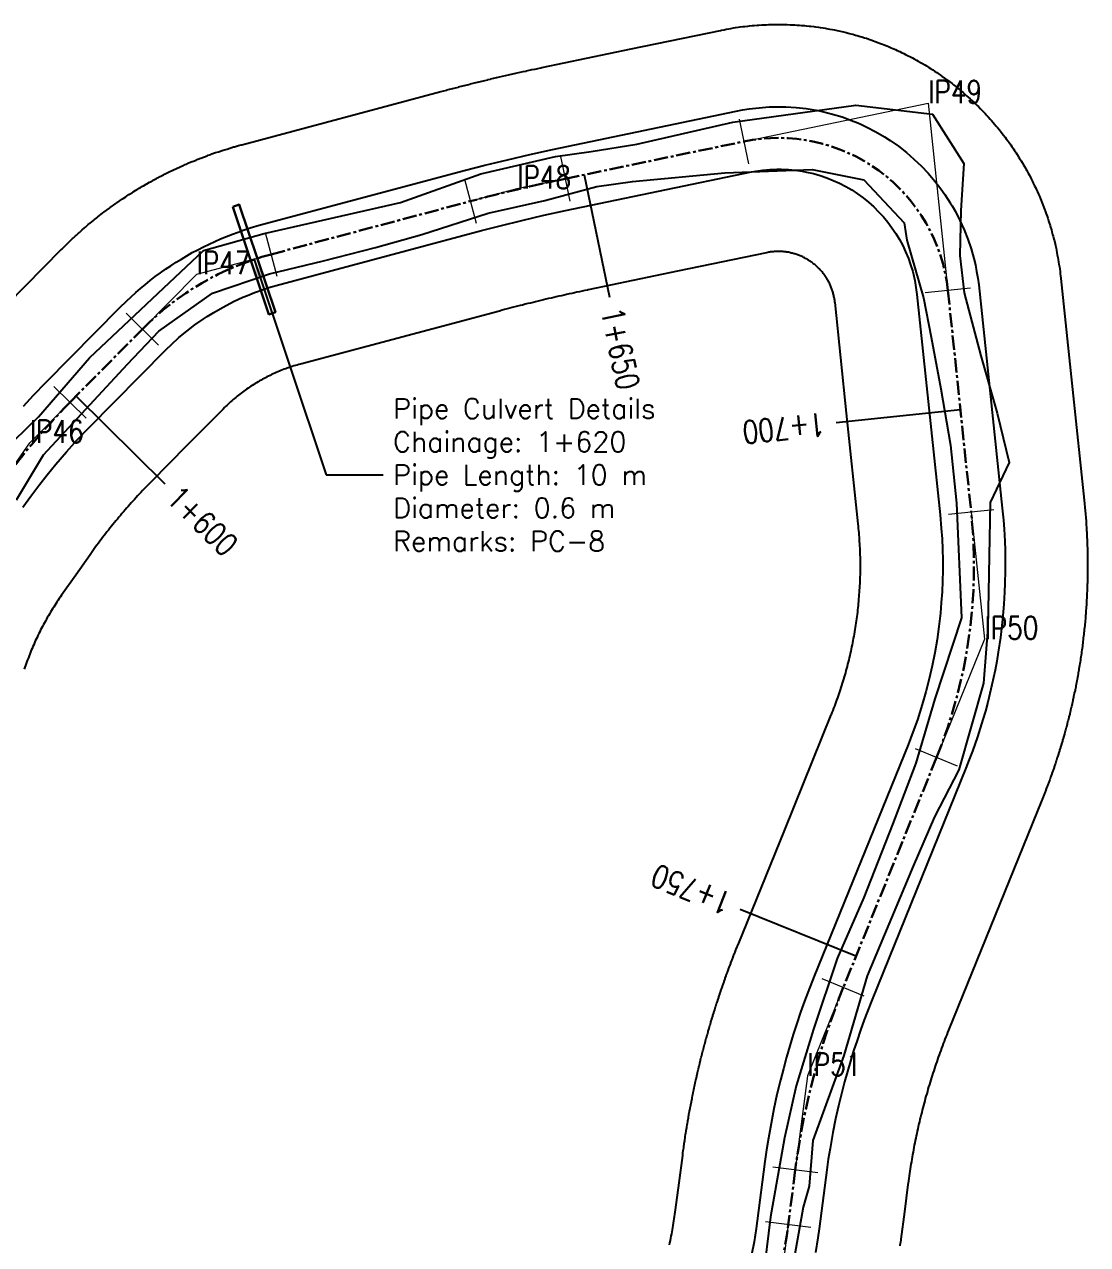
# Model space of a CAD drawing. Extents: x 337736 to 342002, y 3067251 to 3069533.
# Drawn here: x 339195.1 to 339288.7, y 3068295.9 to 3068403.4 of the extents above; entities that cross this region are included whole.
import ezdxf
from ezdxf.enums import TextEntityAlignment as Align

# ---------------------------------------------------------------- set-up
doc = ezdxf.new("R2010")
doc.units = 0
doc.header["$MEASUREMENT"] = 0
doc.linetypes.add('Center', pattern=[2, 1.25, -0.25, 0.25, -0.25])
for name, color, linetype, lineweight in [('BEC', 3, 'Continuous', 13), ('BES', 3, 'Continuous', 13), ('Chainage', 7, 'Continuous', 25), ('IP_Line', 150, 'Continuous', 9), ('PC_Callout', 6, 'Continuous', 30), ('PipeCulvert', 6, 'Continuous', 30), ('RC', 9, 'Center', 30), ('Road Width', 6, 'Continuous', 25)]:
    doc.layers.add(name, color=color, linetype=linetype, lineweight=lineweight)
for name, color, linetype in [('IPName', 7, 'Continuous'), ('Right of Way', 4, 'Continuous'), ('RoadEdge', 51, 'Continuous')]:
    doc.layers.add(name, color=color, linetype=linetype)
doc.styles.get("Standard").update_dxf_attribs({"font": 'simplex.shx'})
doc.dimstyles.new('Dimension_PC_Callout', dxfattribs={"dimtxt": 1.75, "dimasz": 1.75, "dimexe": 0.18, "dimexo": 0.0625, "dimgap": 0.875, "dimtad": 0, "dimdec": 4, "dimzin": 0, "dimdsep": 46, "dimtxsty": 'Standard', "dimcen": 0.09, "dimadec": 0, "dimazin": 0, "dimtfac": 1, "dimtdec": 4, "dimtofl": 0, "dimtmove": 0, "dimatfit": 3, "dimfxl": 1, "dimtolj": 1, "dimtzin": 0, "dimarcsym": 0})

msp = doc.modelspace()

# ---------------------------------------------------------------- linework, layer by layer
at = {"layer": 'BEC'}
for points in [[(339258, 3068395.06), (339258.82, 3068391.14)], [(339242.28, 3068391.78), (339243.1, 3068387.86)], [(339233.82, 3068389.77), (339234.85, 3068385.91)], [(339216.29, 3068385.09), (339217.32, 3068381.23)], [(339278.38, 3068380.19), (339274.4, 3068379.77)], [(339204.05, 3068377.99), (339206.9, 3068375.17)], [(339197.67, 3068371.53), (339200.51, 3068368.72)], [(339280.43, 3068360.66), (339276.45, 3068360.24)], [(339277.24, 3068338.09), (339273.54, 3068339.6)], [(339269.03, 3068317.83), (339265.32, 3068319.34)], [(339264.94, 3068302.26), (339260.97, 3068302.78)], [(339264.31, 3068297.45), (339260.34, 3068297.96)]]:
    msp.add_lwpolyline(points, dxfattribs=at)
at = {"layer": 'BES'}
for points in [[(339258, 3068395.06), (339258.82, 3068391.14)], [(339242.28, 3068391.78), (339243.1, 3068387.86)], [(339233.82, 3068389.77), (339234.85, 3068385.91)], [(339216.29, 3068385.09), (339217.32, 3068381.23)], [(339278.38, 3068380.19), (339274.4, 3068379.77)], [(339204.05, 3068377.99), (339206.9, 3068375.17)], [(339197.67, 3068371.53), (339200.51, 3068368.72)], [(339280.43, 3068360.66), (339276.45, 3068360.24)], [(339277.24, 3068338.09), (339273.54, 3068339.6)], [(339269.03, 3068317.83), (339265.32, 3068319.34)], [(339264.94, 3068302.26), (339260.97, 3068302.78)], [(339264.31, 3068297.45), (339260.34, 3068297.96)]]:
    msp.add_lwpolyline(points, dxfattribs=at)
at = {"layer": 'Chainage'}
for p, q in [((339244.35, 3068390.17), (339246.6, 3068379.4)), ((339199.63, 3068370.67), (339207.45, 3068362.94)), ((339277.49, 3068369.47), (339266.55, 3068368.32)), ((339268.29, 3068321.34), (339258.1, 3068325.47))]:
    msp.add_line(p, q, dxfattribs=at)
at = {"layer": 'IP_Line'}
for points in [[(339258.41, 3068393.1), (339274.66, 3068396.48), (339276.39, 3068379.98)], [(339234.33, 3068387.84), (339238.48, 3068388.95), (339242.69, 3068389.82)], [(339205.47, 3068376.58), (339210.25, 3068381.41), (339216.8, 3068383.16)], [(339192.69, 3068362.46), (339195.57, 3068366.56), (339199.09, 3068370.12)], [(339278.44, 3068360.45), (339279.62, 3068349.27), (339275.39, 3068338.85)], [(339267.18, 3068318.58), (339264.03, 3068310.82), (339262.95, 3068302.52)], [(339262.33, 3068297.7), (339261.83, 3068293.84), (339260.67, 3068290.11)]]:
    msp.add_lwpolyline(points, dxfattribs=at)
at = {"layer": 'PipeCulvert'}
msp.add_lwpolyline([(339213.43, 3068387.35), (339214, 3068387.54), (339217.18, 3068378.06), (339216.61, 3068377.87), (339213.43, 3068387.35)], dxfattribs=at)
at = {"layer": 'RC', "linetype": 'Center'}
msp.add_lwpolyline([(339192.69, 3068362.46, -0.041672), (339199.09, 3068370.12), (339199.09, 3068370.12), (339205.47, 3068376.58), (339205.47, 3068376.58, -0.133335), (339216.8, 3068383.16), (339216.8, 3068383.16), (339234.33, 3068387.84), (339234.33, 3068387.84, -0.013857), (339242.69, 3068389.82), (339242.69, 3068389.82), (339258.41, 3068393.1), (339258.41, 3068393.1, -0.444058), (339276.39, 3068379.98), (339276.39, 3068379.98), (339278.44, 3068360.45), (339278.44, 3068360.45, -0.123075), (339275.39, 3068338.85), (339275.39, 3068338.85), (339267.18, 3068318.58), (339267.18, 3068318.58, 0.064152), (339262.95, 3068302.52), (339262.95, 3068302.52), (339262.33, 3068297.7), (339262.33, 3068297.7, -0.043243), (339260.67, 3068290.11)], format="xyb", dxfattribs=at)
at = {"layer": 'Right of Way'}
for points in [[(339191.98, 3068377.15), (339195.17, 3068380.38), (339198.36, 3068383.61), (339198.4, 3068383.65), (339198.58, 3068383.82), (339198.65, 3068383.89), (339198.82, 3068384.07), (339198.9, 3068384.14), (339199.08, 3068384.31), (339199.15, 3068384.38), (339199.33, 3068384.55), (339199.4, 3068384.62), (339199.59, 3068384.79), (339199.66, 3068384.86), (339199.85, 3068385.03), (339199.92, 3068385.09), (339200.11, 3068385.26), (339200.18, 3068385.32), (339200.37, 3068385.49), (339200.45, 3068385.55), (339200.64, 3068385.72), (339200.71, 3068385.78), (339200.91, 3068385.94), (339200.98, 3068386), (339201.18, 3068386.16), (339201.25, 3068386.23), (339201.45, 3068386.38), (339201.53, 3068386.44), (339201.72, 3068386.6), (339201.8, 3068386.66), (339202, 3068386.81), (339202.08, 3068386.87), (339202.28, 3068387.02), (339202.36, 3068387.08), (339202.56, 3068387.23), (339202.64, 3068387.29), (339202.84, 3068387.44), (339202.93, 3068387.5), (339203.13, 3068387.64), (339203.21, 3068387.7), (339203.42, 3068387.84), (339203.5, 3068387.9), (339203.71, 3068388.04), (339203.79, 3068388.09), (339204, 3068388.23), (339204.08, 3068388.29), (339204.29, 3068388.42), (339204.38, 3068388.48), (339204.59, 3068388.61), (339204.67, 3068388.66), (339204.88, 3068388.8), (339204.97, 3068388.85), (339205.18, 3068388.98), (339205.27, 3068389.03), (339205.48, 3068389.16), (339205.57, 3068389.21), (339205.79, 3068389.33), (339205.87, 3068389.38), (339206.09, 3068389.51), (339206.18, 3068389.56), (339206.4, 3068389.68), (339206.48, 3068389.72), (339206.7, 3068389.84), (339206.79, 3068389.89), (339207.01, 3068390.01), (339207.1, 3068390.05), (339207.32, 3068390.17), (339207.41, 3068390.21), (339207.64, 3068390.33), (339207.72, 3068390.37), (339207.95, 3068390.48), (339208.04, 3068390.52), (339208.26, 3068390.63), (339208.36, 3068390.67), (339208.58, 3068390.78), (339208.67, 3068390.82), (339208.9, 3068390.93), (339208.99, 3068390.97), (339209.22, 3068391.07), (339209.31, 3068391.11), (339209.54, 3068391.21), (339209.63, 3068391.25), (339209.86, 3068391.34), (339209.96, 3068391.38), (339210.19, 3068391.47), (339210.28, 3068391.51), (339210.51, 3068391.6), (339210.61, 3068391.64), (339210.84, 3068391.73), (339210.93, 3068391.76), (339211.17, 3068391.85), (339211.26, 3068391.89), (339211.5, 3068391.97), (339211.59, 3068392), (339211.83, 3068392.09), (339211.92, 3068392.12), (339212.16, 3068392.2), (339212.25, 3068392.23), (339212.49, 3068392.31), (339212.59, 3068392.34), (339212.82, 3068392.41), (339212.92, 3068392.44), (339213.16, 3068392.52), (339213.26, 3068392.55), (339213.5, 3068392.62), (339213.59, 3068392.64), (339213.83, 3068392.71), (339213.93, 3068392.74), (339214.17, 3068392.8), (339214.22, 3068392.82), (339214.22, 3068392.82), (339231.75, 3068397.5), (339232, 3068397.57), (339232.02, 3068397.57), (339232.26, 3068397.63), (339232.28, 3068397.64), (339232.52, 3068397.7), (339232.53, 3068397.71), (339232.77, 3068397.77), (339232.79, 3068397.77), (339233.03, 3068397.83), (339233.05, 3068397.84), (339233.29, 3068397.9), (339233.31, 3068397.91), (339233.55, 3068397.97), (339233.56, 3068397.97), (339233.81, 3068398.03), (339233.82, 3068398.04), (339234.06, 3068398.1), (339234.08, 3068398.1), (339234.32, 3068398.16), (339234.34, 3068398.17), (339234.58, 3068398.23), (339234.6, 3068398.23), (339234.84, 3068398.29), (339234.85, 3068398.29), (339235.1, 3068398.35), (339235.11, 3068398.36), (339235.36, 3068398.42), (339235.37, 3068398.42), (339235.61, 3068398.48), (339235.63, 3068398.48), (339235.87, 3068398.54), (339235.89, 3068398.55), (339236.13, 3068398.6), (339236.15, 3068398.61), (339236.39, 3068398.67), (339236.41, 3068398.67), (339236.65, 3068398.73), (339236.67, 3068398.73), (339236.91, 3068398.79), (339236.92, 3068398.79), (339237.17, 3068398.85), (339237.18, 3068398.85), (339237.43, 3068398.91), (339237.44, 3068398.91), (339237.69, 3068398.97), (339237.7, 3068398.97), (339237.95, 3068399.02), (339237.96, 3068399.03), (339238.21, 3068399.08), (339238.22, 3068399.09), (339238.47, 3068399.14), (339238.48, 3068399.14), (339238.73, 3068399.2), (339238.74, 3068399.2), (339238.99, 3068399.26), (339239, 3068399.26), (339239.25, 3068399.31), (339239.26, 3068399.32), (339239.51, 3068399.37), (339239.52, 3068399.37), (339239.77, 3068399.43), (339239.78, 3068399.43), (339240.03, 3068399.48), (339240.04, 3068399.48), (339240.29, 3068399.54), (339240.3, 3068399.54), (339240.55, 3068399.59), (339240.56, 3068399.59), (339240.65, 3068399.61), (339248.51, 3068401.25), (339256.37, 3068402.89), (339256.45, 3068402.91), (339256.7, 3068402.95), (339256.86, 3068402.99), (339257.11, 3068403.03), (339257.27, 3068403.06), (339257.52, 3068403.1), (339257.68, 3068403.13), (339257.93, 3068403.16), (339258.1, 3068403.19), (339258.34, 3068403.22), (339258.51, 3068403.24), (339258.76, 3068403.27), (339258.92, 3068403.28), (339259.17, 3068403.31), (339259.34, 3068403.32), (339259.59, 3068403.34), (339259.75, 3068403.35), (339260, 3068403.37), (339260.17, 3068403.38), (339260.42, 3068403.39), (339260.59, 3068403.4), (339260.83, 3068403.41), (339261, 3068403.41), (339261.25, 3068403.41), (339261.42, 3068403.41), (339261.67, 3068403.41), (339261.83, 3068403.41), (339262.08, 3068403.41), (339262.25, 3068403.4), (339262.5, 3068403.39), (339262.67, 3068403.39), (339262.92, 3068403.37), (339263.08, 3068403.36), (339263.33, 3068403.34), (339263.5, 3068403.33), (339263.75, 3068403.31), (339263.91, 3068403.29), (339264.16, 3068403.27), (339264.33, 3068403.25), (339264.58, 3068403.22), (339264.74, 3068403.2), (339264.99, 3068403.17), (339265.15, 3068403.14), (339265.4, 3068403.1), (339265.57, 3068403.08), (339265.81, 3068403.03), (339265.98, 3068403), (339266.22, 3068402.96), (339266.39, 3068402.93), (339266.63, 3068402.88), (339266.79, 3068402.84), (339267.04, 3068402.79), (339267.2, 3068402.75), (339267.44, 3068402.69), (339267.6, 3068402.65), (339267.85, 3068402.59), (339268.01, 3068402.54), (339268.25, 3068402.48), (339268.41, 3068402.43), (339268.65, 3068402.36), (339268.81, 3068402.31), (339269.05, 3068402.24), (339269.21, 3068402.19), (339269.44, 3068402.11), (339269.6, 3068402.06), (339269.84, 3068401.97), (339269.99, 3068401.92), (339270.23, 3068401.83), (339270.38, 3068401.77), (339270.62, 3068401.68), (339270.77, 3068401.62), (339271, 3068401.53), (339271.16, 3068401.46), (339271.39, 3068401.36), (339271.54, 3068401.3), (339271.77, 3068401.19), (339271.92, 3068401.13), (339272.15, 3068401.02), (339272.3, 3068400.95), (339272.52, 3068400.84), (339272.67, 3068400.76), (339272.89, 3068400.65), (339273.04, 3068400.58), (339273.26, 3068400.46), (339273.41, 3068400.38), (339273.63, 3068400.26), (339273.77, 3068400.18), (339273.99, 3068400.05), (339274.14, 3068399.97), (339274.35, 3068399.84), (339274.49, 3068399.76), (339274.71, 3068399.62), (339274.85, 3068399.54), (339275.06, 3068399.4), (339275.2, 3068399.31), (339275.41, 3068399.17), (339275.54, 3068399.08), (339275.75, 3068398.94), (339275.89, 3068398.84), (339276.09, 3068398.7), (339276.22, 3068398.6), (339276.43, 3068398.45), (339276.56, 3068398.35), (339276.76, 3068398.2), (339276.89, 3068398.09), (339277.08, 3068397.94), (339277.21, 3068397.83), (339277.41, 3068397.68), (339277.54, 3068397.57), (339277.73, 3068397.41), (339277.85, 3068397.3), (339278.04, 3068397.13), (339278.17, 3068397.02), (339278.35, 3068396.86), (339278.47, 3068396.74), (339278.66, 3068396.57), (339278.78, 3068396.46), (339278.96, 3068396.28), (339279.07, 3068396.17), (339279.25, 3068395.99), (339279.37, 3068395.87), (339279.54, 3068395.69), (339279.66, 3068395.57), (339279.83, 3068395.39), (339279.94, 3068395.26), (339280.11, 3068395.08), (339280.22, 3068394.95), (339280.38, 3068394.77), (339280.49, 3068394.64), (339280.65, 3068394.45), (339280.76, 3068394.32), (339280.92, 3068394.13), (339281.02, 3068394), (339281.18, 3068393.8), (339281.28, 3068393.67), (339281.43, 3068393.47), (339281.53, 3068393.34), (339281.68, 3068393.13), (339281.78, 3068393), (339281.92, 3068392.8), (339282.02, 3068392.66), (339282.16, 3068392.45), (339282.25, 3068392.31), (339282.39, 3068392.11), (339282.48, 3068391.97), (339282.61, 3068391.76), (339282.7, 3068391.61), (339282.83, 3068391.4), (339282.92, 3068391.26), (339283.05, 3068391.04), (339283.13, 3068390.9), (339283.25, 3068390.68), (339283.34, 3068390.54), (339283.46, 3068390.32), (339283.53, 3068390.17), (339283.65, 3068389.95), (339283.73, 3068389.8), (339283.84, 3068389.58), (339283.91, 3068389.43), (339284.02, 3068389.2), (339284.09, 3068389.05), (339284.2, 3068388.83), (339284.27, 3068388.68), (339284.37, 3068388.45), (339284.44, 3068388.29), (339284.53, 3068388.06), (339284.6, 3068387.91), (339284.69, 3068387.68), (339284.75, 3068387.52), (339284.84, 3068387.29), (339284.9, 3068387.13), (339284.99, 3068386.9), (339285.04, 3068386.74), (339285.13, 3068386.51), (339285.18, 3068386.35), (339285.26, 3068386.11), (339285.31, 3068385.95), (339285.38, 3068385.71), (339285.43, 3068385.55), (339285.5, 3068385.31), (339285.55, 3068385.15), (339285.61, 3068384.91), (339285.66, 3068384.75), (339285.72, 3068384.51), (339285.76, 3068384.35), (339285.82, 3068384.1), (339285.85, 3068383.94), (339285.91, 3068383.7), (339285.94, 3068383.53), (339285.99, 3068383.29), (339286.02, 3068383.13), (339286.07, 3068382.88), (339286.1, 3068382.72), (339286.14, 3068382.47), (339286.17, 3068382.3), (339286.2, 3068382.06), (339286.23, 3068381.89), (339286.26, 3068381.65), (339286.28, 3068381.48), (339286.31, 3068381.23), (339286.32, 3068381.12), (339286.33, 3068381.05), (339286.33, 3068381.03), (339287.36, 3068371.26), (339288.39, 3068361.5), (339288.39, 3068361.47), (339288.41, 3068361.22), (339288.42, 3068361.17), (339288.44, 3068360.92), (339288.45, 3068360.86), (339288.47, 3068360.61), (339288.48, 3068360.56), (339288.5, 3068360.31), (339288.5, 3068360.25), (339288.52, 3068360), (339288.53, 3068359.95), (339288.55, 3068359.7), (339288.55, 3068359.64), (339288.57, 3068359.4), (339288.57, 3068359.34), (339288.59, 3068359.09), (339288.59, 3068359.03), (339288.6, 3068358.79), (339288.61, 3068358.73), (339288.62, 3068358.48), (339288.62, 3068358.42), (339288.63, 3068358.17), (339288.64, 3068358.12), (339288.65, 3068357.87), (339288.65, 3068357.81), (339288.66, 3068357.56), (339288.66, 3068357.51), (339288.67, 3068357.26), (339288.67, 3068357.2), (339288.67, 3068356.95), (339288.68, 3068356.9), (339288.68, 3068356.65), (339288.68, 3068356.59), (339288.68, 3068356.34), (339288.68, 3068356.29), (339288.69, 3068356.04), (339288.69, 3068355.98), (339288.69, 3068355.73), (339288.69, 3068355.68), (339288.69, 3068355.43), (339288.69, 3068355.37), (339288.68, 3068355.12), (339288.68, 3068355.06), (339288.68, 3068354.81), (339288.68, 3068354.76), (339288.67, 3068354.51), (339288.67, 3068354.45), (339288.67, 3068354.2), (339288.66, 3068354.15), (339288.66, 3068353.9), (339288.65, 3068353.84), (339288.64, 3068353.59), (339288.64, 3068353.54), (339288.63, 3068353.29), (339288.63, 3068353.23), (339288.62, 3068352.98), (339288.61, 3068352.93), (339288.6, 3068352.68), (339288.6, 3068352.62), (339288.58, 3068352.37), (339288.58, 3068352.32), (339288.56, 3068352.07), (339288.56, 3068352.01), (339288.54, 3068351.76), (339288.54, 3068351.71), (339288.52, 3068351.46), (339288.51, 3068351.4), (339288.49, 3068351.15), (339288.49, 3068351.1), (339288.47, 3068350.85), (339288.46, 3068350.79), (339288.44, 3068350.54), (339288.43, 3068350.49), (339288.41, 3068350.24), (339288.4, 3068350.19), (339288.38, 3068349.94), (339288.37, 3068349.88), (339288.35, 3068349.63), (339288.34, 3068349.58), (339288.31, 3068349.33), (339288.3, 3068349.27), (339288.27, 3068349.03), (339288.27, 3068348.97), (339288.24, 3068348.72), (339288.23, 3068348.67), (339288.2, 3068348.42), (339288.19, 3068348.36), (339288.15, 3068348.12), (339288.15, 3068348.06), (339288.11, 3068347.81), (339288.1, 3068347.76), (339288.07, 3068347.51), (339288.06, 3068347.46), (339288.02, 3068347.21), (339288.01, 3068347.16), (339287.97, 3068346.91), (339287.96, 3068346.85), (339287.92, 3068346.61), (339287.91, 3068346.55), (339287.87, 3068346.31), (339287.86, 3068346.25), (339287.82, 3068346.01), (339287.81, 3068345.95), (339287.76, 3068345.7), (339287.75, 3068345.65), (339287.7, 3068345.4), (339287.69, 3068345.35), (339287.65, 3068345.1), (339287.64, 3068345.05), (339287.59, 3068344.8), (339287.58, 3068344.75), (339287.52, 3068344.51), (339287.51, 3068344.45), (339287.46, 3068344.21), (339287.45, 3068344.15), (339287.4, 3068343.91), (339287.38, 3068343.85), (339287.33, 3068343.61), (339287.32, 3068343.56), (339287.26, 3068343.31), (339287.25, 3068343.26), (339287.19, 3068343.01), (339287.18, 3068342.96), (339287.12, 3068342.72), (339287.11, 3068342.66), (339287.05, 3068342.42), (339287.03, 3068342.37), (339286.97, 3068342.12), (339286.96, 3068342.07), (339286.9, 3068341.83), (339286.88, 3068341.78), (339286.82, 3068341.53), (339286.8, 3068341.48), (339286.74, 3068341.24), (339286.72, 3068341.18), (339286.66, 3068340.94), (339286.64, 3068340.89), (339286.57, 3068340.65), (339286.56, 3068340.6), (339286.49, 3068340.36), (339286.47, 3068340.3), (339286.4, 3068340.06), (339286.39, 3068340.01), (339286.31, 3068339.77), (339286.3, 3068339.72), (339286.22, 3068339.48), (339286.21, 3068339.43), (339286.13, 3068339.19), (339286.12, 3068339.13), (339286.04, 3068338.9), (339286.02, 3068338.84), (339285.95, 3068338.61), (339285.93, 3068338.55), (339285.85, 3068338.32), (339285.83, 3068338.26), (339285.75, 3068338.03), (339285.73, 3068337.97), (339285.65, 3068337.74), (339285.63, 3068337.68), (339285.55, 3068337.45), (339285.53, 3068337.4), (339285.45, 3068337.16), (339285.43, 3068337.11), (339285.35, 3068336.87), (339285.33, 3068336.82), (339285.24, 3068336.59), (339285.22, 3068336.53), (339285.13, 3068336.3), (339285.11, 3068336.25), (339285.02, 3068336.01), (339285, 3068335.96), (339284.91, 3068335.73), (339284.89, 3068335.68), (339284.8, 3068335.45), (339284.78, 3068335.39), (339284.69, 3068335.16), (339284.68, 3068335.13), (339284.66, 3068335.09), (339280.55, 3068324.96), (339276.45, 3068314.84), (339276.36, 3068314.63), (339276.29, 3068314.43), (339276.21, 3068314.24), (339276.13, 3068314.04), (339276.06, 3068313.84), (339275.98, 3068313.65), (339275.91, 3068313.45), (339275.83, 3068313.25), (339275.76, 3068313.05), (339275.69, 3068312.85), (339275.61, 3068312.65), (339275.54, 3068312.45), (339275.47, 3068312.25), (339275.4, 3068312.05), (339275.34, 3068311.85), (339275.27, 3068311.65), (339275.2, 3068311.45), (339275.14, 3068311.25), (339275.07, 3068311.05), (339275.01, 3068310.85), (339274.94, 3068310.65), (339274.88, 3068310.45), (339274.82, 3068310.24), (339274.76, 3068310.04), (339274.69, 3068309.84), (339274.63, 3068309.64), (339274.58, 3068309.43), (339274.52, 3068309.23), (339274.46, 3068309.03), (339274.4, 3068308.82), (339274.35, 3068308.62), (339274.29, 3068308.41), (339274.24, 3068308.21), (339274.18, 3068308), (339274.13, 3068307.8), (339274.08, 3068307.59), (339274.03, 3068307.39), (339273.98, 3068307.18), (339273.93, 3068306.98), (339273.88, 3068306.77), (339273.83, 3068306.57), (339273.78, 3068306.36), (339273.74, 3068306.15), (339273.69, 3068305.95), (339273.65, 3068305.74), (339273.6, 3068305.53), (339273.56, 3068305.33), (339273.52, 3068305.12), (339273.47, 3068304.91), (339273.43, 3068304.7), (339273.39, 3068304.5), (339273.35, 3068304.29), (339273.32, 3068304.08), (339273.28, 3068303.87), (339273.24, 3068303.66), (339273.2, 3068303.46), (339273.17, 3068303.25), (339273.13, 3068303.04), (339273.1, 3068302.83), (339273.07, 3068302.62), (339273.04, 3068302.41), (339273, 3068302.2), (339272.97, 3068301.99), (339272.94, 3068301.78), (339272.92, 3068301.57), (339272.89, 3068301.36), (339272.87, 3068301.23), (339272.56, 3068298.83), (339272.25, 3068296.42), (339272.24, 3068296.39), (339272.21, 3068296.14), (339272.2, 3068296.09), (339272.17, 3068295.84)], [(339251.87, 3068295.92), (339251.92, 3068296.11), (339251.96, 3068296.3), (339252, 3068296.5), (339252.03, 3068296.69), (339252.07, 3068296.88), (339252.11, 3068297.07), (339252.14, 3068297.26), (339252.18, 3068297.45), (339252.21, 3068297.64), (339252.24, 3068297.83), (339252.27, 3068298.03), (339252.3, 3068298.22), (339252.33, 3068298.41), (339252.36, 3068298.6), (339252.39, 3068298.8), (339252.41, 3068299), (339252.72, 3068301.4), (339253.04, 3068303.8), (339253.04, 3068303.82), (339253.06, 3068303.97), (339253.06, 3068304), (339253.09, 3068304.25), (339253.1, 3068304.29), (339253.13, 3068304.54), (339253.14, 3068304.57), (339253.17, 3068304.82), (339253.18, 3068304.86), (339253.22, 3068305.11), (339253.22, 3068305.15), (339253.26, 3068305.39), (339253.26, 3068305.43), (339253.3, 3068305.68), (339253.31, 3068305.72), (339253.35, 3068305.96), (339253.35, 3068306), (339253.39, 3068306.25), (339253.4, 3068306.29), (339253.44, 3068306.53), (339253.45, 3068306.57), (339253.49, 3068306.82), (339253.5, 3068306.86), (339253.54, 3068307.1), (339253.54, 3068307.14), (339253.59, 3068307.39), (339253.59, 3068307.42), (339253.64, 3068307.67), (339253.65, 3068307.71), (339253.69, 3068307.95), (339253.7, 3068307.99), (339253.75, 3068308.24), (339253.75, 3068308.27), (339253.8, 3068308.52), (339253.81, 3068308.56), (339253.86, 3068308.8), (339253.86, 3068308.84), (339253.91, 3068309.09), (339253.92, 3068309.12), (339253.97, 3068309.37), (339253.98, 3068309.41), (339254.03, 3068309.65), (339254.04, 3068309.69), (339254.09, 3068309.93), (339254.1, 3068309.97), (339254.15, 3068310.21), (339254.16, 3068310.25), (339254.21, 3068310.5), (339254.22, 3068310.53), (339254.28, 3068310.78), (339254.29, 3068310.81), (339254.34, 3068311.06), (339254.35, 3068311.1), (339254.41, 3068311.34), (339254.42, 3068311.38), (339254.47, 3068311.62), (339254.48, 3068311.66), (339254.54, 3068311.9), (339254.55, 3068311.94), (339254.61, 3068312.18), (339254.62, 3068312.22), (339254.68, 3068312.46), (339254.69, 3068312.5), (339254.75, 3068312.74), (339254.76, 3068312.78), (339254.82, 3068313.02), (339254.83, 3068313.06), (339254.9, 3068313.3), (339254.91, 3068313.34), (339254.97, 3068313.58), (339254.98, 3068313.61), (339255.04, 3068313.86), (339255.06, 3068313.89), (339255.12, 3068314.13), (339255.13, 3068314.17), (339255.2, 3068314.41), (339255.21, 3068314.45), (339255.28, 3068314.69), (339255.29, 3068314.73), (339255.36, 3068314.97), (339255.37, 3068315), (339255.44, 3068315.24), (339255.45, 3068315.28), (339255.52, 3068315.52), (339255.53, 3068315.56), (339255.6, 3068315.8), (339255.61, 3068315.83), (339255.69, 3068316.07), (339255.7, 3068316.11), (339255.77, 3068316.35), (339255.78, 3068316.39), (339255.86, 3068316.62), (339255.87, 3068316.66), (339255.94, 3068316.9), (339255.95, 3068316.94), (339256.03, 3068317.17), (339256.04, 3068317.21), (339256.12, 3068317.45), (339256.13, 3068317.48), (339256.21, 3068317.72), (339256.22, 3068317.76), (339256.3, 3068318), (339256.31, 3068318.03), (339256.39, 3068318.27), (339256.41, 3068318.31), (339256.49, 3068318.54), (339256.5, 3068318.58), (339256.58, 3068318.81), (339256.59, 3068318.85), (339256.68, 3068319.09), (339256.69, 3068319.12), (339256.77, 3068319.36), (339256.79, 3068319.4), (339256.87, 3068319.63), (339256.88, 3068319.67), (339256.97, 3068319.9), (339256.98, 3068319.94), (339257.07, 3068320.17), (339257.08, 3068320.21), (339257.17, 3068320.44), (339257.18, 3068320.48), (339257.27, 3068320.71), (339257.28, 3068320.75), (339257.37, 3068320.98), (339257.39, 3068321.02), (339257.48, 3068321.25), (339257.49, 3068321.29), (339257.58, 3068321.52), (339257.59, 3068321.56), (339257.69, 3068321.79), (339257.7, 3068321.82), (339257.79, 3068322.06), (339257.81, 3068322.09), (339257.9, 3068322.32), (339257.91, 3068322.34), (339262.02, 3068332.47), (339266.12, 3068342.6), (339266.13, 3068342.62), (339266.21, 3068342.81), (339266.28, 3068342.99), (339266.35, 3068343.18), (339266.42, 3068343.36), (339266.49, 3068343.54), (339266.55, 3068343.72), (339266.62, 3068343.9), (339266.69, 3068344.09), (339266.75, 3068344.27), (339266.81, 3068344.46), (339266.88, 3068344.64), (339266.94, 3068344.82), (339267, 3068345.01), (339267.06, 3068345.19), (339267.11, 3068345.38), (339267.17, 3068345.57), (339267.23, 3068345.75), (339267.28, 3068345.94), (339267.34, 3068346.12), (339267.39, 3068346.31), (339267.44, 3068346.5), (339267.49, 3068346.69), (339267.54, 3068346.87), (339267.59, 3068347.06), (339267.64, 3068347.25), (339267.69, 3068347.44), (339267.73, 3068347.63), (339267.78, 3068347.82), (339267.82, 3068348.01), (339267.86, 3068348.2), (339267.9, 3068348.39), (339267.94, 3068348.58), (339267.98, 3068348.77), (339268.02, 3068348.96), (339268.06, 3068349.15), (339268.09, 3068349.34), (339268.13, 3068349.53), (339268.16, 3068349.72), (339268.2, 3068349.92), (339268.23, 3068350.11), (339268.26, 3068350.3), (339268.29, 3068350.49), (339268.32, 3068350.68), (339268.35, 3068350.88), (339268.37, 3068351.07), (339268.4, 3068351.26), (339268.42, 3068351.45), (339268.45, 3068351.65), (339268.47, 3068351.84), (339268.49, 3068352.03), (339268.51, 3068352.23), (339268.53, 3068352.42), (339268.55, 3068352.61), (339268.56, 3068352.81), (339268.58, 3068353), (339268.59, 3068353.2), (339268.61, 3068353.39), (339268.62, 3068353.58), (339268.63, 3068353.78), (339268.64, 3068353.97), (339268.65, 3068354.17), (339268.66, 3068354.36), (339268.67, 3068354.55), (339268.67, 3068354.75), (339268.68, 3068354.94), (339268.68, 3068355.14), (339268.68, 3068355.33), (339268.69, 3068355.53), (339268.69, 3068355.72), (339268.69, 3068355.92), (339268.69, 3068356.11), (339268.68, 3068356.3), (339268.68, 3068356.5), (339268.67, 3068356.69), (339268.67, 3068356.89), (339268.66, 3068357.08), (339268.65, 3068357.28), (339268.64, 3068357.47), (339268.63, 3068357.66), (339268.62, 3068357.86), (339268.61, 3068358.05), (339268.6, 3068358.25), (339268.58, 3068358.44), (339268.57, 3068358.63), (339268.55, 3068358.83), (339268.53, 3068359.02), (339268.52, 3068359.22), (339268.49, 3068359.42), (339267.47, 3068369.17), (339266.45, 3068378.92), (339266.44, 3068378.93), (339266.43, 3068379.04), (339266.42, 3068379.13), (339266.41, 3068379.21), (339266.39, 3068379.29), (339266.38, 3068379.37), (339266.36, 3068379.45), (339266.34, 3068379.54), (339266.32, 3068379.62), (339266.3, 3068379.7), (339266.28, 3068379.78), (339266.26, 3068379.86), (339266.23, 3068379.94), (339266.21, 3068380.02), (339266.18, 3068380.1), (339266.15, 3068380.17), (339266.12, 3068380.25), (339266.09, 3068380.33), (339266.06, 3068380.41), (339266.02, 3068380.48), (339265.99, 3068380.56), (339265.95, 3068380.63), (339265.91, 3068380.71), (339265.88, 3068380.78), (339265.84, 3068380.85), (339265.79, 3068380.93), (339265.75, 3068381), (339265.71, 3068381.07), (339265.66, 3068381.14), (339265.62, 3068381.21), (339265.57, 3068381.28), (339265.52, 3068381.34), (339265.47, 3068381.41), (339265.42, 3068381.48), (339265.37, 3068381.54), (339265.32, 3068381.61), (339265.26, 3068381.67), (339265.21, 3068381.73), (339265.15, 3068381.8), (339265.1, 3068381.86), (339265.04, 3068381.92), (339264.98, 3068381.98), (339264.92, 3068382.03), (339264.86, 3068382.09), (339264.8, 3068382.15), (339264.74, 3068382.2), (339264.67, 3068382.26), (339264.61, 3068382.31), (339264.54, 3068382.36), (339264.48, 3068382.41), (339264.41, 3068382.46), (339264.34, 3068382.51), (339264.27, 3068382.56), (339264.2, 3068382.6), (339264.13, 3068382.65), (339264.06, 3068382.69), (339263.99, 3068382.73), (339263.92, 3068382.77), (339263.84, 3068382.81), (339263.77, 3068382.85), (339263.7, 3068382.89), (339263.62, 3068382.93), (339263.55, 3068382.96), (339263.47, 3068383), (339263.39, 3068383.03), (339263.32, 3068383.06), (339263.24, 3068383.09), (339263.16, 3068383.12), (339263.08, 3068383.15), (339263, 3068383.17), (339262.92, 3068383.2), (339262.84, 3068383.22), (339262.76, 3068383.24), (339262.68, 3068383.27), (339262.6, 3068383.28), (339262.52, 3068383.3), (339262.44, 3068383.32), (339262.36, 3068383.34), (339262.27, 3068383.35), (339262.19, 3068383.36), (339262.11, 3068383.37), (339262.03, 3068383.38), (339261.94, 3068383.39), (339261.86, 3068383.4), (339261.78, 3068383.4), (339261.69, 3068383.41), (339261.61, 3068383.41), (339261.53, 3068383.41), (339261.44, 3068383.41), (339261.36, 3068383.41), (339261.28, 3068383.41), (339261.19, 3068383.41), (339261.11, 3068383.4), (339261.03, 3068383.39), (339260.95, 3068383.39), (339260.86, 3068383.38), (339260.78, 3068383.37), (339260.7, 3068383.35), (339260.62, 3068383.34), (339260.53, 3068383.33), (339260.41, 3068383.3), (339252.59, 3068381.67), (339244.73, 3068380.03), (339244.65, 3068380.02), (339244.42, 3068379.97), (339244.19, 3068379.92), (339243.96, 3068379.87), (339243.73, 3068379.82), (339243.5, 3068379.77), (339243.27, 3068379.72), (339243.05, 3068379.67), (339242.82, 3068379.62), (339242.59, 3068379.57), (339242.36, 3068379.52), (339242.13, 3068379.47), (339241.91, 3068379.41), (339241.68, 3068379.36), (339241.45, 3068379.31), (339241.22, 3068379.26), (339240.99, 3068379.2), (339240.77, 3068379.15), (339240.54, 3068379.09), (339240.31, 3068379.04), (339240.08, 3068378.98), (339239.86, 3068378.93), (339239.63, 3068378.87), (339239.4, 3068378.82), (339239.18, 3068378.76), (339238.95, 3068378.7), (339238.72, 3068378.65), (339238.5, 3068378.59), (339238.27, 3068378.53), (339238.04, 3068378.47), (339237.82, 3068378.41), (339237.59, 3068378.36), (339237.36, 3068378.3), (339237.14, 3068378.24), (339236.91, 3068378.17), (339219.4, 3068373.5), (339219.24, 3068373.46), (339219.09, 3068373.41), (339218.95, 3068373.37), (339218.8, 3068373.33), (339218.66, 3068373.28), (339218.52, 3068373.24), (339218.38, 3068373.19), (339218.23, 3068373.14), (339218.09, 3068373.09), (339217.95, 3068373.04), (339217.81, 3068372.98), (339217.67, 3068372.93), (339217.53, 3068372.87), (339217.4, 3068372.81), (339217.26, 3068372.75), (339217.12, 3068372.69), (339216.98, 3068372.63), (339216.85, 3068372.57), (339216.71, 3068372.5), (339216.58, 3068372.44), (339216.44, 3068372.37), (339216.31, 3068372.3), (339216.18, 3068372.23), (339216.05, 3068372.16), (339215.92, 3068372.09), (339215.79, 3068372.01), (339215.66, 3068371.94), (339215.53, 3068371.86), (339215.4, 3068371.78), (339215.27, 3068371.7), (339215.14, 3068371.62), (339215.02, 3068371.54), (339214.89, 3068371.46), (339214.77, 3068371.37), (339214.65, 3068371.29), (339214.52, 3068371.2), (339214.4, 3068371.11), (339214.28, 3068371.03), (339214.16, 3068370.93), (339214.04, 3068370.84), (339213.93, 3068370.75), (339213.81, 3068370.66), (339213.69, 3068370.56), (339213.58, 3068370.47), (339213.46, 3068370.37), (339213.35, 3068370.27), (339213.24, 3068370.17), (339213.13, 3068370.07), (339213.02, 3068369.97), (339212.91, 3068369.86), (339212.8, 3068369.76), (339212.69, 3068369.66), (339212.57, 3068369.53), (339209.39, 3068366.32), (339206.21, 3068363.1), (339206.06, 3068362.95), (339205.91, 3068362.8), (339205.77, 3068362.65), (339205.62, 3068362.5), (339205.48, 3068362.35), (339205.34, 3068362.2), (339205.19, 3068362.04), (339205.05, 3068361.89), (339204.91, 3068361.74), (339204.77, 3068361.58), (339204.63, 3068361.43), (339204.49, 3068361.27), (339204.35, 3068361.12), (339204.22, 3068360.96), (339204.08, 3068360.81), (339203.94, 3068360.65), (339203.81, 3068360.49), (339203.67, 3068360.33), (339203.54, 3068360.17), (339203.4, 3068360.01), (339203.27, 3068359.85), (339203.14, 3068359.69), (339203, 3068359.53), (339202.87, 3068359.37), (339202.74, 3068359.21), (339202.61, 3068359.04), (339202.48, 3068358.88), (339202.35, 3068358.72), (339202.23, 3068358.55), (339202.1, 3068358.39), (339201.97, 3068358.22), (339201.85, 3068358.06), (339201.72, 3068357.89), (339201.6, 3068357.72), (339201.47, 3068357.56), (339201.35, 3068357.39), (339201.23, 3068357.22), (339201.11, 3068357.05), (339200.99, 3068356.88), (339200.86, 3068356.7), (339199.61, 3068354.92), (339198.36, 3068353.15), (339198.25, 3068352.99), (339198.15, 3068352.84), (339198.05, 3068352.69), (339197.95, 3068352.54), (339197.85, 3068352.39), (339197.75, 3068352.24), (339197.66, 3068352.09), (339197.56, 3068351.94), (339197.47, 3068351.79), (339197.37, 3068351.64), (339197.28, 3068351.48), (339197.19, 3068351.33), (339197.1, 3068351.18), (339197.02, 3068351.02), (339196.93, 3068350.86), (339196.84, 3068350.71), (339196.76, 3068350.55), (339196.67, 3068350.39), (339196.59, 3068350.23), (339196.51, 3068350.08), (339196.43, 3068349.92), (339196.35, 3068349.76), (339196.27, 3068349.6), (339196.2, 3068349.43), (339196.12, 3068349.27), (339196.04, 3068349.11), (339195.97, 3068348.95), (339195.9, 3068348.78), (339195.83, 3068348.62), (339195.76, 3068348.46), (339195.69, 3068348.29), (339195.62, 3068348.13), (339195.56, 3068347.96), (339195.49, 3068347.79), (339195.43, 3068347.63), (339195.36, 3068347.46), (339195.3, 3068347.29), (339195.24, 3068347.12), (339195.18, 3068346.96), (339195.12, 3068346.79), (339195.07, 3068346.62)]]:
    msp.add_lwpolyline(points, dxfattribs=at)
at = {"layer": 'Road Width'}
for points in [[(339195, 3068369.79), (339195.88, 3068370.75), (339196.97, 3068371.88), (339203.48, 3068378.47), (339204.06, 3068379.05), (339204.47, 3068379.43), (339204.88, 3068379.8), (339205.3, 3068380.16), (339205.73, 3068380.52), (339206.16, 3068380.87), (339206.6, 3068381.2), (339207.05, 3068381.53), (339207.5, 3068381.85), (339207.96, 3068382.16), (339208.43, 3068382.46), (339208.9, 3068382.75), (339209.38, 3068383.04), (339209.86, 3068383.31), (339210.35, 3068383.57), (339210.85, 3068383.83), (339211.34, 3068384.07), (339211.85, 3068384.3), (339212.36, 3068384.52), (339212.87, 3068384.74), (339213.39, 3068384.94), (339213.91, 3068385.13), (339214.43, 3068385.31), (339214.96, 3068385.49), (339215.76, 3068385.72), (339233.91, 3068390.57), (339235.63, 3068391.02), (339237.61, 3068391.5), (339239.59, 3068391.96), (339241.58, 3068392.4), (339257.74, 3068395.77), (339258.3, 3068395.88), (339258.89, 3068395.98), (339259.77, 3068396.08), (339260.65, 3068396.15), (339261.54, 3068396.16), (339262.13, 3068396.15), (339263.02, 3068396.1), (339263.9, 3068396), (339264.78, 3068395.85), (339265.36, 3068395.73), (339266.22, 3068395.52), (339267.07, 3068395.26), (339267.9, 3068394.96), (339268.45, 3068394.74), (339268.72, 3068394.62), (339269.26, 3068394.37), (339270.04, 3068393.96), (339270.81, 3068393.51), (339271.31, 3068393.19), (339272.03, 3068392.68), (339272.73, 3068392.13), (339273.4, 3068391.55), (339274.05, 3068390.94), (339274.66, 3068390.3), (339275.23, 3068389.62), (339275.78, 3068388.92), (339276.12, 3068388.44), (339276.6, 3068387.69), (339276.75, 3068387.44), (339277.05, 3068386.93), (339277.45, 3068386.14), (339277.82, 3068385.33), (339278.14, 3068384.5), (339278.43, 3068383.66), (339278.67, 3068382.81), (339278.81, 3068382.23), (339278.92, 3068381.65), (339279.02, 3068381.07), (339279.1, 3068380.48), (339281.17, 3068360.81), (339281.27, 3068359.76), (339281.33, 3068358.96), (339281.39, 3068357.9), (339281.42, 3068357.11), (339281.44, 3068356.05), (339281.43, 3068355.25), (339281.41, 3068354.19), (339281.38, 3068353.4), (339281.31, 3068352.34), (339281.2, 3068351.01), (339281.12, 3068350.22), (339281.02, 3068349.43), (339280.82, 3068348.12), (339280.69, 3068347.34), (339280.54, 3068346.55), (339280.27, 3068345.26), (339280.09, 3068344.48), (339279.89, 3068343.71), (339279.69, 3068342.94), (339279.47, 3068342.18), (339279.23, 3068341.42), (339278.99, 3068340.66), (339278.55, 3068339.41), (339278.27, 3068338.66), (339277.98, 3068337.92), (339269.71, 3068317.53), (339269.28, 3068316.41), (339269.02, 3068315.74), (339268.7, 3068314.84), (339268.39, 3068313.93), (339268.09, 3068313.02), (339267.81, 3068312.11), (339267.54, 3068311.19), (339267.28, 3068310.27), (339267.04, 3068309.34), (339266.76, 3068308.18), (339266.5, 3068307.01), (339266.27, 3068305.83), (339266.01, 3068304.42), (339265.86, 3068303.47), (339265.73, 3068302.53), (339265.05, 3068297.33), (339264.94, 3068296.55), (339264.73, 3068295.24)], [(339194.94, 3068360.89), (339195.64, 3068361.86), (339196.36, 3068362.81), (339197.09, 3068363.75), (339197.85, 3068364.68), (339198.78, 3068365.76), (339199.74, 3068366.82), (339200.73, 3068367.86), (339207.55, 3068374.77), (339208.03, 3068375.23), (339208.69, 3068375.83), (339209.37, 3068376.39), (339210.08, 3068376.94), (339210.81, 3068377.45), (339211.18, 3068377.69), (339211.75, 3068378.05), (339212.52, 3068378.49), (339212.91, 3068378.7), (339213.5, 3068379), (339214.31, 3068379.38), (339214.72, 3068379.55), (339215.34, 3068379.8), (339216.18, 3068380.1), (339216.6, 3068380.24), (339217.24, 3068380.43), (339235.32, 3068385.25), (339236.98, 3068385.68), (339238.89, 3068386.15), (339240.8, 3068386.6), (339242.72, 3068387.02), (339259.09, 3068390.43), (339259.49, 3068390.5), (339260.09, 3068390.59), (339260.7, 3068390.64), (339261.32, 3068390.66), (339261.72, 3068390.66), (339262.34, 3068390.63), (339262.95, 3068390.58), (339263.55, 3068390.49), (339263.95, 3068390.41), (339264.55, 3068390.27), (339265.14, 3068390.1), (339265.72, 3068389.9), (339266.29, 3068389.68), (339266.84, 3068389.42), (339267.39, 3068389.14), (339267.92, 3068388.83), (339268.43, 3068388.5), (339268.92, 3068388.14), (339269.4, 3068387.75), (339269.86, 3068387.34), (339270.29, 3068386.91), (339270.71, 3068386.46), (339271.1, 3068385.99), (339271.46, 3068385.5), (339271.81, 3068384.99), (339272.12, 3068384.47), (339272.41, 3068383.93), (339272.67, 3068383.37), (339272.91, 3068382.81), (339273.11, 3068382.23), (339273.29, 3068381.64), (339273.39, 3068381.25), (339273.48, 3068380.85), (339273.58, 3068380.25), (339273.66, 3068379.63), (339275.7, 3068360.23), (339275.81, 3068359.06), (339275.87, 3068358.12), (339275.91, 3068357.19), (339275.93, 3068356.25), (339275.93, 3068355.31), (339275.91, 3068354.37), (339275.87, 3068353.43), (339275.81, 3068352.5), (339275.73, 3068351.56), (339275.6, 3068350.39), (339275.43, 3068349.23), (339275.23, 3068348.08), (339275, 3068346.92), (339274.74, 3068345.78), (339274.45, 3068344.64), (339274.13, 3068343.52), (339273.92, 3068342.84), (339273.7, 3068342.17), (339273.3, 3068341.07), (339272.88, 3068339.97), (339264.62, 3068319.59), (339264.05, 3068318.14), (339263.77, 3068317.4), (339263.42, 3068316.42), (339263.09, 3068315.43), (339262.77, 3068314.44), (339262.47, 3068313.45), (339262.18, 3068312.44), (339261.9, 3068311.44), (339261.64, 3068310.43), (339261.34, 3068309.16), (339261.07, 3068307.89), (339260.82, 3068306.61), (339260.59, 3068305.33), (339260.43, 3068304.3), (339260.28, 3068303.26), (339259.6, 3068298.04), (339259.5, 3068297.35), (339259.32, 3068296.19), (339259.1, 3068295.03)]]:
    msp.add_lwpolyline(points, dxfattribs=at)
at = {"layer": 'RoadEdge'}
for points in [[(339194.19, 3068366.77, 1429.59), (339196.31, 3068368.85, 1429.72), (339200.81, 3068374.04, 1429.68), (339210.85, 3068383.5, 1429.5), (339216.2, 3068385.01, 1429.62), (339228.18, 3068387.72, 1429.98), (339235.28, 3068390.26, 1430.5), (339241.84, 3068391.77, 1430.84), (339244.98, 3068392.23, 1430.93), (339249, 3068392.87, 1431.3), (339257.44, 3068394.81, 1432.11), (339268.27, 3068396.31, 1433.12), (339275.03, 3068395.5, 1433.75), (339277.8, 3068391.16, 1434.23), (339277.52, 3068387.03, 1434.34), (339277.44, 3068383.05, 1434.48), (339277.83, 3068379.76, 1434.59), (339279.3, 3068374.21, 1435.09), (339280.73, 3068369.16, 1435.52), (339281.79, 3068364.84, 1435.62), (339280.1, 3068361.3, 1435.71), (339279.91, 3068350.29, 1435.96), (339279.53, 3068345.39, 1436.07), (339277.35, 3068337.77, 1436.33), (339275.22, 3068333.63, 1436.66), (339273.34, 3068329.27, 1437.21), (339269.28, 3068319.62, 1438.42), (339267.24, 3068312.6, 1439.43), (339264.49, 3068305.1, 1440.37), (339264.16, 3068301.08, 1440.99), (339263.64, 3068299.23, 1441.31), (339262.91, 3068295.1, 1441.7)], [(339194.39, 3068361.55, 1429.52), (339196.77, 3068365.51, 1429.69), (339199.75, 3068368.74, 1429.68), (339204.17, 3068373.5, 1429.72), (339206.93, 3068376.41, 1429.49), (339211.64, 3068379.73, 1429.53), (339216.65, 3068381.46, 1429.56), (339221.41, 3068382.58, 1429.93), (339225.99, 3068383.76, 1430.36), (339230.08, 3068384.9, 1430.38), (339235.9, 3068386.8, 1430.21), (339240.91, 3068387.91, 1430.96), (339245.48, 3068389.13, 1431.19), (339248.61, 3068389.58, 1431.65), (339256.76, 3068390.35, 1432.56), (339264.45, 3068390.64, 1434.24), (339269, 3068389.71, 1434.51), (339272.54, 3068385.93, 1434.56), (339272.78, 3068384.42, 1434.57), (339274.25, 3068379.34, 1434.82), (339274.92, 3068375.88, 1435.28), (339275.77, 3068371.31, 1435.68), (339276.61, 3068366.36, 1435.85), (339277.15, 3068361.25, 1435.85), (339277.59, 3068351.14, 1435.81), (339275.24, 3068344, 1435.88), (339273.56, 3068338.36, 1436.19), (339271.5, 3068332.96, 1436.72), (339268.99, 3068326.53, 1437.51), (339266.63, 3068321.14, 1438.25), (339264.57, 3068314.93, 1439.11), (339263.02, 3068309.92, 1439.68), (339261.99, 3068305.36, 1440.29), (339260.77, 3068298.38, 1441.21), (339260.09, 3068292.88, 1441.88)]]:
    msp.add_polyline3d(points, dxfattribs=at)

# ---------------------------------------------------------------- texts
at = {"layer": 'Chainage', "width": 0.8}
for s, rotation, p in [('1+650', 281.7725, (339246.8, 3068378.42)), ('1+700', 185.9965, (339265.56, 3068368.22)), ('1+600', 315.327, (339208.17, 3068362.23)), ('1+750', 157.931, (339257.17, 3068325.85))]:
    msp.add_text(s, height=2, rotation=rotation, dxfattribs=at).set_placement(p, align=Align.MIDDLE_LEFT)
at = {"layer": 'IPName', "width": 0.8}
for s, p in [('IP49', (339274.66, 3068396.48)), ('IP48', (339238.48, 3068388.95)), ('IP47', (339210.25, 3068381.41)), ('IP46', (339195.57, 3068366.56)), ('IP50', (339279.62, 3068349.27)), ('IP51', (339264.03, 3068310.82))]:
    msp.add_text(s, height=2, dxfattribs=at).set_placement(p)
at = {"layer": 'PC_Callout', "insert": (339227.54, 3068363.74), "char_height": 1.75, "attachment_point": 4}
msp.add_mtext('Pipe Culvert Details\\PChainage: 1+620\\PPipe Length: 10 m\\PDiameter: 0.6 m\\PRemarks: PC-8', dxfattribs=at)

# ---------------------------------------------------------------- leaders
at = {"layer": 'PC_Callout', "annotation_type": 0, "has_hookline": 1, "hookline_direction": 0, "text_width": 26}
msp.add_leader([(339215.3, 3068382.71), (339221.66, 3068363.74), (339226.66, 3068363.74)], dimstyle='Dimension_PC_Callout', dxfattribs=at)

doc.saveas('drawing.dxf')
